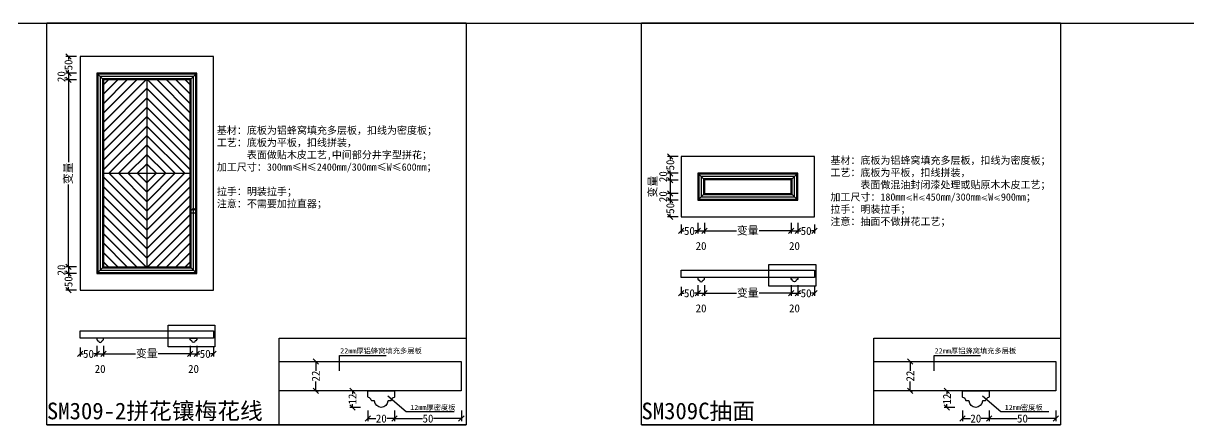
# Model space of a CAD drawing. Header units: millimetres. Extents: x 85186 to 129000, y -77269 to -36327.
# Drawn here: x 88813 to 92308, y -44278 to -43074 of the extents above; entities that cross this region are included whole.
import ezdxf

# ---------------------------------------------------------------- set-up
doc = ezdxf.new("R2010")
doc.units = ezdxf.units.MM
doc.styles.add('KLF-1_宋体', font='SimSun.ttf')
doc.styles.get("Standard").update_dxf_attribs({"font": 'SimSun.ttf'})
doc.styles.add('宋体', font='SimSun.ttf', dxfattribs={"width": 0.8})
doc.dimstyles.new('客来福-8', dxfattribs={"dimscale": 8, "dimtxt": 3, "dimasz": 2, "dimexe": 1, "dimexo": 1, "dimgap": 0.1, "dimtad": 0, "dimtxsty": '宋体', "dimblk": 'OBLIQUE', "dimcen": 2.5, "dimclrd": 256, "dimclre": 256, "dimclrt": 1, "dimadec": 0, "dimazin": 0, "dimtfac": 1, "dimtmove": 2, "dimatfit": 3, "dimldrblk": 'OPEN30', "dimfxl": 3, "dimfxlon": 1, "dimarcsym": 0})
doc.dimstyles.new('客来福标注小', dxfattribs={"dimscale": 20, "dimtxt": 2, "dimasz": 0.5, "dimexe": 0.5, "dimexo": 0, "dimgap": 0.05, "dimtad": 1, "dimdec": 0, "dimzin": 0, "dimdsep": 46, "dimtxsty": 'Standard', "dimcen": 0, "dimclrd": 256, "dimclre": 256, "dimclrt": 256, "dimadec": 0, "dimazin": 0, "dimtfac": 1, "dimtdec": 0, "dimtofl": 0, "dimtmove": 1, "dimatfit": 3, "dimfxl": 2.2, "dimfxlon": 1, "dimtolj": 1, "dimtzin": 0, "dimarcsym": 0})

# ---------------------------------------------------------------- blocks, each defined once
blk = doc.blocks.new('_Oblique')
at = {"color": 0, "linetype": 'ByBlock', "lineweight": -2}
blk.add_line((-0.5, -0.5), (0.5, 0.5), dxfattribs=at)
blk = doc.blocks.new('*D2065')
at = {"lineweight": -2, "transparency": 16777216}
for p, q in [((89926.7, -44235.3), (89926.7, -44267.3)), ((90126.7, -44235.3), (90126.7, -44267.3)), ((89926.7, -44259.3), (90010.6, -44259.3)), ((90126.7, -44259.3), (90042.8, -44259.3))]:
    blk.add_line(p, q, dxfattribs=at)
at = {"layer": 'Defpoints', "color": 0, "transparency": 16777216}
for p in [(89926.7, -44196.4), (90126.7, -44196.4), (90126.7, -44259.3)]:
    blk.add_point(p, dxfattribs=at)
at = {"lineweight": -2, "transparency": 16777216, "xscale": 16, "yscale": 16, "zscale": 16, "rotation": 180}
blk.add_blockref('_Oblique', (89926.7, -44259.3), dxfattribs=at)
at = {"lineweight": -2, "transparency": 16777216, "xscale": 16, "yscale": 16, "zscale": 16}
blk.add_blockref('_Oblique', (90126.7, -44259.3), dxfattribs=at)
at = {"color": 1, "transparency": 16777216, "insert": (90026.7, -44259.3), "char_height": 24, "attachment_point": 5, "style": 'KLF-1_宋体'}
blk.add_mtext('50', dxfattribs=at)
blk = doc.blocks.new('_Open30')
at = {"color": 0, "linetype": 'ByBlock', "lineweight": -2}
for p, q in [((-1, 0.27), (0, 0)), ((0, 0), (-1, -0.27)), ((0, 0), (-1, 0))]:
    blk.add_line(p, q, dxfattribs=at)
blk = doc.blocks.new('*D2066')
at = {"lineweight": -2, "transparency": 16777216}
for p, q in [((89846.7, -44235.3), (89846.7, -44267.3)), ((89926.7, -44235.3), (89926.7, -44267.3)), ((89846.7, -44259.3), (89870.5, -44259.3)), ((89926.7, -44259.3), (89902.9, -44259.3))]:
    blk.add_line(p, q, dxfattribs=at)
at = {"layer": 'Defpoints', "color": 0, "transparency": 16777216}
for p in [(89846.7, -44196.4), (89926.7, -44196.4), (89926.7, -44259.3)]:
    blk.add_point(p, dxfattribs=at)
at = {"lineweight": -2, "transparency": 16777216, "xscale": 16, "yscale": 16, "zscale": 16, "rotation": 180}
blk.add_blockref('_Oblique', (89846.7, -44259.3), dxfattribs=at)
at = {"lineweight": -2, "transparency": 16777216, "xscale": 16, "yscale": 16, "zscale": 16}
blk.add_blockref('_Oblique', (89926.7, -44259.3), dxfattribs=at)
at = {"color": 1, "transparency": 16777216, "insert": (89886.7, -44259.3), "char_height": 24, "attachment_point": 5, "style": 'KLF-1_宋体'}
blk.add_mtext('20', dxfattribs=at)
blk = doc.blocks.new('*D2067')
at = {"lineweight": -2, "transparency": 16777216}
for p, q in [((89824.1, -44175.7), (89792.1, -44175.7)), ((89800.1, -44175.7), (89800.1, -44185.7)), ((89824.1, -44225.7), (89792.1, -44225.7)), ((89800.1, -44225.7), (89800.1, -44215.6))]:
    blk.add_line(p, q, dxfattribs=at)
at = {"layer": 'Defpoints', "color": 0, "transparency": 16777216}
for p in [(89800.1, -44175.7), (89886.7, -44175.7), (89886.7, -44225.7)]:
    blk.add_point(p, dxfattribs=at)
at = {"lineweight": -2, "transparency": 16777216, "xscale": 16, "yscale": 16, "zscale": 16}
for p, rotation in [((89800.1, -44175.7), 90), ((89800.1, -44225.7), 270)]:
    blk.add_blockref('_Oblique', p, dxfattribs=dict(at, rotation=rotation))
at = {"color": 1, "transparency": 16777216, "insert": (89800.1, -44200.7), "char_height": 24, "attachment_point": 5, "rotation": 90, "style": 'KLF-1_宋体'}
blk.add_mtext('12', dxfattribs=at)
blk = doc.blocks.new('*D2068')
at = {"lineweight": -2, "transparency": 16777216}
for p, q in [((91709.4, -44235.3), (91709.4, -44267.3)), ((91909.4, -44235.3), (91909.4, -44267.3)), ((91709.4, -44259.3), (91793.3, -44259.3)), ((91909.4, -44259.3), (91825.4, -44259.3))]:
    blk.add_line(p, q, dxfattribs=at)
at = {"layer": 'Defpoints', "color": 0, "transparency": 16777216}
for p in [(91709.4, -44196.4), (91909.4, -44196.4), (91909.4, -44259.3)]:
    blk.add_point(p, dxfattribs=at)
at = {"lineweight": -2, "transparency": 16777216, "xscale": 16, "yscale": 16, "zscale": 16, "rotation": 180}
blk.add_blockref('_Oblique', (91709.4, -44259.3), dxfattribs=at)
at = {"lineweight": -2, "transparency": 16777216, "xscale": 16, "yscale": 16, "zscale": 16}
blk.add_blockref('_Oblique', (91909.4, -44259.3), dxfattribs=at)
at = {"color": 1, "transparency": 16777216, "insert": (91809.4, -44259.3), "char_height": 24, "attachment_point": 5, "style": 'KLF-1_宋体'}
blk.add_mtext('50', dxfattribs=at)
blk = doc.blocks.new('*D2069')
at = {"lineweight": -2, "transparency": 16777216}
for p, q in [((91629.4, -44235.3), (91629.4, -44267.3)), ((91709.4, -44235.3), (91709.4, -44267.3)), ((91629.4, -44259.3), (91653.1, -44259.3)), ((91709.4, -44259.3), (91685.6, -44259.3))]:
    blk.add_line(p, q, dxfattribs=at)
at = {"layer": 'Defpoints', "color": 0, "transparency": 16777216}
for p in [(91629.4, -44196.4), (91709.4, -44196.4), (91709.4, -44259.3)]:
    blk.add_point(p, dxfattribs=at)
at = {"lineweight": -2, "transparency": 16777216, "xscale": 16, "yscale": 16, "zscale": 16, "rotation": 180}
blk.add_blockref('_Oblique', (91629.4, -44259.3), dxfattribs=at)
at = {"lineweight": -2, "transparency": 16777216, "xscale": 16, "yscale": 16, "zscale": 16}
blk.add_blockref('_Oblique', (91709.4, -44259.3), dxfattribs=at)
at = {"color": 1, "transparency": 16777216, "insert": (91669.4, -44259.3), "char_height": 24, "attachment_point": 5, "style": 'KLF-1_宋体'}
blk.add_mtext('20', dxfattribs=at)
blk = doc.blocks.new('*D2070')
at = {"lineweight": -2, "transparency": 16777216}
for p, q in [((91606.8, -44175.7), (91574.8, -44175.7)), ((91582.8, -44175.7), (91582.8, -44185.7)), ((91606.8, -44225.7), (91574.8, -44225.7)), ((91582.8, -44225.7), (91582.8, -44215.6))]:
    blk.add_line(p, q, dxfattribs=at)
at = {"layer": 'Defpoints', "color": 0, "transparency": 16777216}
for p in [(91582.8, -44175.7), (91669.4, -44175.7), (91669.4, -44225.7)]:
    blk.add_point(p, dxfattribs=at)
at = {"lineweight": -2, "transparency": 16777216, "xscale": 16, "yscale": 16, "zscale": 16}
for p, rotation in [((91582.8, -44175.7), 90), ((91582.8, -44225.7), 270)]:
    blk.add_blockref('_Oblique', p, dxfattribs=dict(at, rotation=rotation))
at = {"color": 1, "transparency": 16777216, "insert": (91582.8, -44200.7), "char_height": 24, "attachment_point": 5, "rotation": 90, "style": 'KLF-1_宋体'}
blk.add_mtext('12', dxfattribs=at)
blk = doc.blocks.new('*D2076')
at = {"lineweight": -2, "transparency": 16777216}
for p, q in [((88983.6, -44046.1), (88983.6, -44073.3)), ((88983.6, -44065.3), (88992.5, -44065.3)), ((89033.6, -44065.3), (89024.7, -44065.3)), ((89033.6, -44041.3), (89033.6, -44073.3))]:
    blk.add_line(p, q, dxfattribs=at)
at = {"layer": 'Defpoints', "color": 0, "transparency": 16777216}
for p in [(89033.6, -43988.1), (88983.6, -44038.1), (89033.6, -44065.3)]:
    blk.add_point(p, dxfattribs=at)
at = {"lineweight": -2, "transparency": 16777216, "xscale": 16, "yscale": 16, "zscale": 16, "rotation": 180}
blk.add_blockref('_Oblique', (88983.6, -44065.3), dxfattribs=at)
at = {"lineweight": -2, "transparency": 16777216, "xscale": 16, "yscale": 16, "zscale": 16}
blk.add_blockref('_Oblique', (89033.6, -44065.3), dxfattribs=at)
at = {"color": 1, "transparency": 16777216, "insert": (89008.6, -44065.3), "char_height": 24, "attachment_point": 5, "style": 'KLF-1_宋体'}
blk.add_mtext('50', dxfattribs=at)
blk = doc.blocks.new('*D2077')
at = {"lineweight": -2, "transparency": 16777216}
for p, q in [((89033.6, -44041.3), (89033.6, -44073.3)), ((89033.6, -44065.3), (89053.6, -44065.3)), ((89053.6, -44041.3), (89053.6, -44073.3))]:
    blk.add_line(p, q, dxfattribs=at)
at = {"layer": 'Defpoints', "color": 0, "transparency": 16777216}
for p in [(89033.6, -43988.1), (89053.6, -43968.1), (89053.6, -44065.3)]:
    blk.add_point(p, dxfattribs=at)
at = {"lineweight": -2, "transparency": 16777216, "xscale": 16, "yscale": 16, "zscale": 16, "rotation": 180}
blk.add_blockref('_Oblique', (89033.6, -44065.3), dxfattribs=at)
at = {"lineweight": -2, "transparency": 16777216, "xscale": 16, "yscale": 16, "zscale": 16}
blk.add_blockref('_Oblique', (89053.6, -44065.3), dxfattribs=at)
at = {"color": 1, "transparency": 16777216, "insert": (89043.6, -44110.5), "char_height": 24, "attachment_point": 5, "style": 'KLF-1_宋体'}
blk.add_mtext('20', dxfattribs=at)
blk = doc.blocks.new('*D2078')
at = {"lineweight": -2, "transparency": 16777216}
for p, q in [((89053.6, -44041.3), (89053.6, -44073.3)), ((89053.6, -44065.3), (89149.8, -44065.3)), ((89313.6, -44065.3), (89217.4, -44065.3)), ((89313.6, -44041.3), (89313.6, -44073.3))]:
    blk.add_line(p, q, dxfattribs=at)
at = {"layer": 'Defpoints', "color": 0, "transparency": 16777216}
for p in [(89053.6, -43968.1), (89313.6, -43968.1), (89313.6, -44065.3)]:
    blk.add_point(p, dxfattribs=at)
at = {"lineweight": -2, "transparency": 16777216, "xscale": 16, "yscale": 16, "zscale": 16, "rotation": 180}
blk.add_blockref('_Oblique', (89053.6, -44065.3), dxfattribs=at)
at = {"lineweight": -2, "transparency": 16777216, "xscale": 16, "yscale": 16, "zscale": 16}
blk.add_blockref('_Oblique', (89313.6, -44065.3), dxfattribs=at)
at = {"color": 1, "transparency": 16777216, "insert": (89183.6, -44065.3), "char_height": 24, "attachment_point": 5, "style": 'KLF-1_宋体'}
blk.add_mtext('变量', dxfattribs=at)
blk = doc.blocks.new('*D2079')
at = {"lineweight": -2, "transparency": 16777216}
for p, q in [((89313.6, -44041.3), (89313.6, -44073.3)), ((89313.6, -44065.3), (89333.6, -44065.3)), ((89333.6, -44041.3), (89333.6, -44073.3))]:
    blk.add_line(p, q, dxfattribs=at)
at = {"layer": 'Defpoints', "color": 0, "transparency": 16777216}
for p in [(89313.6, -43968.1), (89333.6, -43988.1), (89333.6, -44065.3)]:
    blk.add_point(p, dxfattribs=at)
at = {"lineweight": -2, "transparency": 16777216, "xscale": 16, "yscale": 16, "zscale": 16, "rotation": 180}
blk.add_blockref('_Oblique', (89313.6, -44065.3), dxfattribs=at)
at = {"lineweight": -2, "transparency": 16777216, "xscale": 16, "yscale": 16, "zscale": 16}
blk.add_blockref('_Oblique', (89333.6, -44065.3), dxfattribs=at)
at = {"color": 1, "transparency": 16777216, "insert": (89323.6, -44110.5), "char_height": 24, "attachment_point": 5, "style": 'KLF-1_宋体'}
blk.add_mtext('20', dxfattribs=at)
blk = doc.blocks.new('*D2080')
at = {"lineweight": -2, "transparency": 16777216}
for p, q in [((89333.6, -44041.3), (89333.6, -44073.3)), ((89333.6, -44065.3), (89342.5, -44065.3)), ((89383.6, -44065.3), (89374.7, -44065.3)), ((89383.6, -44046.1), (89383.6, -44073.3))]:
    blk.add_line(p, q, dxfattribs=at)
at = {"layer": 'Defpoints', "color": 0, "transparency": 16777216}
for p in [(89333.6, -43988.1), (89383.6, -44038.1), (89383.6, -44065.3)]:
    blk.add_point(p, dxfattribs=at)
at = {"lineweight": -2, "transparency": 16777216, "xscale": 16, "yscale": 16, "zscale": 16, "rotation": 180}
blk.add_blockref('_Oblique', (89333.6, -44065.3), dxfattribs=at)
at = {"lineweight": -2, "transparency": 16777216, "xscale": 16, "yscale": 16, "zscale": 16}
blk.add_blockref('_Oblique', (89383.6, -44065.3), dxfattribs=at)
at = {"color": 1, "transparency": 16777216, "insert": (89358.6, -44065.3), "char_height": 24, "attachment_point": 5, "style": 'KLF-1_宋体'}
blk.add_mtext('50', dxfattribs=at)
blk = doc.blocks.new('*D2081')
at = {"lineweight": -2, "transparency": 16777216}
for p, q in [((90785.6, -43864.3), (90785.6, -43891.6)), ((90785.6, -43883.6), (90794.6, -43883.6)), ((90835.6, -43883.6), (90826.7, -43883.6)), ((90835.6, -43859.6), (90835.6, -43891.6))]:
    blk.add_line(p, q, dxfattribs=at)
at = {"layer": 'Defpoints', "color": 0, "transparency": 16777216}
for p in [(90835.6, -43806.3), (90785.6, -43856.3), (90835.6, -43883.6)]:
    blk.add_point(p, dxfattribs=at)
at = {"lineweight": -2, "transparency": 16777216, "xscale": 16, "yscale": 16, "zscale": 16, "rotation": 180}
blk.add_blockref('_Oblique', (90785.6, -43883.6), dxfattribs=at)
at = {"lineweight": -2, "transparency": 16777216, "xscale": 16, "yscale": 16, "zscale": 16}
blk.add_blockref('_Oblique', (90835.6, -43883.6), dxfattribs=at)
at = {"color": 1, "transparency": 16777216, "insert": (90810.6, -43883.6), "char_height": 24, "attachment_point": 5, "style": 'KLF-1_宋体'}
blk.add_mtext('50', dxfattribs=at)
blk = doc.blocks.new('*D2082')
at = {"lineweight": -2, "transparency": 16777216}
for p, q in [((90835.6, -43859.6), (90835.6, -43891.6)), ((90835.6, -43883.6), (90855.6, -43883.6)), ((90855.6, -43859.6), (90855.6, -43891.6))]:
    blk.add_line(p, q, dxfattribs=at)
at = {"layer": 'Defpoints', "color": 0, "transparency": 16777216}
for p in [(90855.6, -43786.3), (90835.6, -43806.3), (90855.6, -43883.6)]:
    blk.add_point(p, dxfattribs=at)
at = {"lineweight": -2, "transparency": 16777216, "xscale": 16, "yscale": 16, "zscale": 16, "rotation": 180}
blk.add_blockref('_Oblique', (90835.6, -43883.6), dxfattribs=at)
at = {"lineweight": -2, "transparency": 16777216, "xscale": 16, "yscale": 16, "zscale": 16}
blk.add_blockref('_Oblique', (90855.6, -43883.6), dxfattribs=at)
at = {"color": 1, "transparency": 16777216, "insert": (90845.6, -43928.8), "char_height": 24, "attachment_point": 5, "style": 'KLF-1_宋体'}
blk.add_mtext('20', dxfattribs=at)
blk = doc.blocks.new('*D2083')
at = {"lineweight": -2, "transparency": 16777216}
for p, q in [((90855.6, -43859.6), (90855.6, -43891.6)), ((90855.6, -43883.6), (90951.9, -43883.6)), ((91115.6, -43883.6), (91019.4, -43883.6)), ((91115.6, -43859.6), (91115.6, -43891.6))]:
    blk.add_line(p, q, dxfattribs=at)
at = {"layer": 'Defpoints', "color": 0, "transparency": 16777216}
for p in [(90855.6, -43786.3), (91115.6, -43786.3), (91115.6, -43883.6)]:
    blk.add_point(p, dxfattribs=at)
at = {"lineweight": -2, "transparency": 16777216, "xscale": 16, "yscale": 16, "zscale": 16, "rotation": 180}
blk.add_blockref('_Oblique', (90855.6, -43883.6), dxfattribs=at)
at = {"lineweight": -2, "transparency": 16777216, "xscale": 16, "yscale": 16, "zscale": 16}
blk.add_blockref('_Oblique', (91115.6, -43883.6), dxfattribs=at)
at = {"color": 1, "transparency": 16777216, "insert": (90985.6, -43883.6), "char_height": 24, "attachment_point": 5, "style": 'KLF-1_宋体'}
blk.add_mtext('变量', dxfattribs=at)
blk = doc.blocks.new('*D2084')
at = {"lineweight": -2, "transparency": 16777216}
for p, q in [((91115.6, -43859.6), (91115.6, -43891.6)), ((91115.6, -43883.6), (91135.6, -43883.6)), ((91135.6, -43859.6), (91135.6, -43891.6))]:
    blk.add_line(p, q, dxfattribs=at)
at = {"layer": 'Defpoints', "color": 0, "transparency": 16777216}
for p in [(91115.6, -43786.3), (91135.6, -43806.3), (91135.6, -43883.6)]:
    blk.add_point(p, dxfattribs=at)
at = {"lineweight": -2, "transparency": 16777216, "xscale": 16, "yscale": 16, "zscale": 16, "rotation": 180}
blk.add_blockref('_Oblique', (91115.6, -43883.6), dxfattribs=at)
at = {"lineweight": -2, "transparency": 16777216, "xscale": 16, "yscale": 16, "zscale": 16}
blk.add_blockref('_Oblique', (91135.6, -43883.6), dxfattribs=at)
at = {"color": 1, "transparency": 16777216, "insert": (91125.6, -43928.8), "char_height": 24, "attachment_point": 5, "style": 'KLF-1_宋体'}
blk.add_mtext('20', dxfattribs=at)
blk = doc.blocks.new('*D2085')
at = {"lineweight": -2, "transparency": 16777216}
for p, q in [((91135.6, -43859.6), (91135.6, -43891.6)), ((91135.6, -43883.6), (91144.6, -43883.6)), ((91185.6, -43883.6), (91176.7, -43883.6)), ((91185.6, -43864.3), (91185.6, -43891.6))]:
    blk.add_line(p, q, dxfattribs=at)
at = {"layer": 'Defpoints', "color": 0, "transparency": 16777216}
for p in [(91135.6, -43806.3), (91185.6, -43856.3), (91185.6, -43883.6)]:
    blk.add_point(p, dxfattribs=at)
at = {"lineweight": -2, "transparency": 16777216, "xscale": 16, "yscale": 16, "zscale": 16, "rotation": 180}
blk.add_blockref('_Oblique', (91135.6, -43883.6), dxfattribs=at)
at = {"lineweight": -2, "transparency": 16777216, "xscale": 16, "yscale": 16, "zscale": 16}
blk.add_blockref('_Oblique', (91185.6, -43883.6), dxfattribs=at)
at = {"color": 1, "transparency": 16777216, "insert": (91160.6, -43883.6), "char_height": 24, "attachment_point": 5, "style": 'KLF-1_宋体'}
blk.add_mtext('50', dxfattribs=at)
blk = doc.blocks.new('*D2086')
at = {"lineweight": -2, "transparency": 16777216}
for p, q in [((90785.6, -43677.4), (90785.6, -43704.7)), ((90835.6, -43672.7), (90835.6, -43704.7)), ((90785.6, -43696.7), (90794.6, -43696.7)), ((90835.6, -43696.7), (90826.7, -43696.7))]:
    blk.add_line(p, q, dxfattribs=at)
at = {"layer": 'Defpoints', "color": 0, "transparency": 16777216}
for p in [(90835.6, -43619.4), (90785.6, -43669.4), (90835.6, -43696.7)]:
    blk.add_point(p, dxfattribs=at)
at = {"lineweight": -2, "transparency": 16777216, "xscale": 16, "yscale": 16, "zscale": 16, "rotation": 180}
blk.add_blockref('_Oblique', (90785.6, -43696.7), dxfattribs=at)
at = {"lineweight": -2, "transparency": 16777216, "xscale": 16, "yscale": 16, "zscale": 16}
blk.add_blockref('_Oblique', (90835.6, -43696.7), dxfattribs=at)
at = {"color": 1, "transparency": 16777216, "insert": (90810.6, -43696.7), "char_height": 24, "attachment_point": 5, "style": 'KLF-1_宋体'}
blk.add_mtext('50', dxfattribs=at)
blk = doc.blocks.new('*D2087')
at = {"lineweight": -2, "transparency": 16777216}
for p, q in [((90835.6, -43672.7), (90835.6, -43704.7)), ((90855.6, -43672.7), (90855.6, -43704.7)), ((90835.6, -43696.7), (90855.6, -43696.7))]:
    blk.add_line(p, q, dxfattribs=at)
at = {"layer": 'Defpoints', "color": 0, "transparency": 16777216}
for p in [(90855.6, -43599.4), (90835.6, -43619.4), (90855.6, -43696.7)]:
    blk.add_point(p, dxfattribs=at)
at = {"lineweight": -2, "transparency": 16777216, "xscale": 16, "yscale": 16, "zscale": 16, "rotation": 180}
blk.add_blockref('_Oblique', (90835.6, -43696.7), dxfattribs=at)
at = {"lineweight": -2, "transparency": 16777216, "xscale": 16, "yscale": 16, "zscale": 16}
blk.add_blockref('_Oblique', (90855.6, -43696.7), dxfattribs=at)
at = {"color": 1, "transparency": 16777216, "insert": (90845.6, -43741.9), "char_height": 24, "attachment_point": 5, "style": 'KLF-1_宋体'}
blk.add_mtext('20', dxfattribs=at)
blk = doc.blocks.new('*D2088')
at = {"lineweight": -2, "transparency": 16777216}
for p, q in [((90855.6, -43672.7), (90855.6, -43704.7)), ((91115.6, -43672.7), (91115.6, -43704.7)), ((90855.6, -43696.7), (90951.9, -43696.7)), ((91115.6, -43696.7), (91019.4, -43696.7))]:
    blk.add_line(p, q, dxfattribs=at)
at = {"layer": 'Defpoints', "color": 0, "transparency": 16777216}
for p in [(90855.6, -43599.4), (91115.6, -43599.4), (91115.6, -43696.7)]:
    blk.add_point(p, dxfattribs=at)
at = {"lineweight": -2, "transparency": 16777216, "xscale": 16, "yscale": 16, "zscale": 16, "rotation": 180}
blk.add_blockref('_Oblique', (90855.6, -43696.7), dxfattribs=at)
at = {"lineweight": -2, "transparency": 16777216, "xscale": 16, "yscale": 16, "zscale": 16}
blk.add_blockref('_Oblique', (91115.6, -43696.7), dxfattribs=at)
at = {"color": 1, "transparency": 16777216, "insert": (90985.6, -43696.7), "char_height": 24, "attachment_point": 5, "style": 'KLF-1_宋体'}
blk.add_mtext('变量', dxfattribs=at)
blk = doc.blocks.new('*D2089')
at = {"lineweight": -2, "transparency": 16777216}
for p, q in [((91115.6, -43672.7), (91115.6, -43704.7)), ((91135.6, -43672.7), (91135.6, -43704.7)), ((91115.6, -43696.7), (91135.6, -43696.7))]:
    blk.add_line(p, q, dxfattribs=at)
at = {"layer": 'Defpoints', "color": 0, "transparency": 16777216}
for p in [(91115.6, -43599.4), (91135.6, -43619.4), (91135.6, -43696.7)]:
    blk.add_point(p, dxfattribs=at)
at = {"lineweight": -2, "transparency": 16777216, "xscale": 16, "yscale": 16, "zscale": 16, "rotation": 180}
blk.add_blockref('_Oblique', (91115.6, -43696.7), dxfattribs=at)
at = {"lineweight": -2, "transparency": 16777216, "xscale": 16, "yscale": 16, "zscale": 16}
blk.add_blockref('_Oblique', (91135.6, -43696.7), dxfattribs=at)
at = {"color": 1, "transparency": 16777216, "insert": (91125.6, -43741.9), "char_height": 24, "attachment_point": 5, "style": 'KLF-1_宋体'}
blk.add_mtext('20', dxfattribs=at)
blk = doc.blocks.new('*D2090')
at = {"lineweight": -2, "transparency": 16777216}
for p, q in [((91135.6, -43672.7), (91135.6, -43704.7)), ((91185.6, -43677.4), (91185.6, -43704.7)), ((91135.6, -43696.7), (91144.6, -43696.7)), ((91185.6, -43696.7), (91176.7, -43696.7))]:
    blk.add_line(p, q, dxfattribs=at)
at = {"layer": 'Defpoints', "color": 0, "transparency": 16777216}
for p in [(91135.6, -43619.4), (91185.6, -43669.4), (91185.6, -43696.7)]:
    blk.add_point(p, dxfattribs=at)
at = {"lineweight": -2, "transparency": 16777216, "xscale": 16, "yscale": 16, "zscale": 16, "rotation": 180}
blk.add_blockref('_Oblique', (91135.6, -43696.7), dxfattribs=at)
at = {"lineweight": -2, "transparency": 16777216, "xscale": 16, "yscale": 16, "zscale": 16}
blk.add_blockref('_Oblique', (91185.6, -43696.7), dxfattribs=at)
at = {"color": 1, "transparency": 16777216, "insert": (91160.6, -43696.7), "char_height": 24, "attachment_point": 5, "style": 'KLF-1_宋体'}
blk.add_mtext('50', dxfattribs=at)
blk = doc.blocks.new('*D2096')
at = {"lineweight": -2, "transparency": 16777216}
for p, q in [((88972.7, -43173.8), (88940.7, -43173.8)), ((88948.7, -43173.8), (88948.7, -43182.7)), ((88972.7, -43223.8), (88940.7, -43223.8)), ((88948.7, -43223.8), (88948.7, -43214.9))]:
    blk.add_line(p, q, dxfattribs=at)
at = {"layer": 'Defpoints', "color": 0, "transparency": 16777216}
for p in [(89027.8, -43173.8), (88948.7, -43223.8), (89027.8, -43223.8)]:
    blk.add_point(p, dxfattribs=at)
at = {"lineweight": -2, "transparency": 16777216, "xscale": 16, "yscale": 16, "zscale": 16}
for p, rotation in [((88948.7, -43173.8), 90), ((88948.7, -43223.8), 270)]:
    blk.add_blockref('_Oblique', p, dxfattribs=dict(at, rotation=rotation))
at = {"color": 1, "transparency": 16777216, "insert": (88948.7, -43198.8), "char_height": 24, "attachment_point": 5, "rotation": 90, "style": 'KLF-1_宋体'}
blk.add_mtext('50', dxfattribs=at)
blk = doc.blocks.new('*D2097')
at = {"lineweight": -2, "transparency": 16777216}
for p, q in [((88972.7, -43223.8), (88940.7, -43223.8)), ((88948.7, -43223.8), (88948.7, -43243.8)), ((88972.7, -43243.8), (88940.7, -43243.8))]:
    blk.add_line(p, q, dxfattribs=at)
at = {"layer": 'Defpoints', "color": 0, "transparency": 16777216}
for p in [(89027.8, -43223.8), (88948.7, -43243.8), (89041.2, -43243.8)]:
    blk.add_point(p, dxfattribs=at)
at = {"lineweight": -2, "transparency": 16777216, "xscale": 16, "yscale": 16, "zscale": 16}
for p, rotation in [((88948.7, -43223.8), 90), ((88948.7, -43243.8), 270)]:
    blk.add_blockref('_Oblique', p, dxfattribs=dict(at, rotation=rotation))
at = {"color": 1, "transparency": 16777216, "insert": (88927.5, -43233.8), "char_height": 24, "attachment_point": 5, "rotation": 90, "style": 'KLF-1_宋体'}
blk.add_mtext('20', dxfattribs=at)
blk = doc.blocks.new('*D2098')
at = {"lineweight": -2, "transparency": 16777216}
for p, q in [((88972.7, -43243.8), (88940.7, -43243.8)), ((88948.7, -43243.8), (88948.7, -43490)), ((88948.7, -43803.8), (88948.7, -43557.6)), ((88972.7, -43803.8), (88940.7, -43803.8))]:
    blk.add_line(p, q, dxfattribs=at)
at = {"layer": 'Defpoints', "color": 0, "transparency": 16777216}
for p in [(89041.2, -43243.8), (88948.7, -43803.8), (89041.2, -43803.8)]:
    blk.add_point(p, dxfattribs=at)
at = {"lineweight": -2, "transparency": 16777216, "xscale": 16, "yscale": 16, "zscale": 16}
for p, rotation in [((88948.7, -43243.8), 90), ((88948.7, -43803.8), 270)]:
    blk.add_blockref('_Oblique', p, dxfattribs=dict(at, rotation=rotation))
at = {"color": 1, "transparency": 16777216, "insert": (88948.7, -43523.8), "char_height": 24, "attachment_point": 5, "rotation": 90, "style": 'KLF-1_宋体'}
blk.add_mtext('变量', dxfattribs=at)
blk = doc.blocks.new('*D2099')
at = {"lineweight": -2, "transparency": 16777216}
for p, q in [((88972.7, -43803.8), (88940.7, -43803.8)), ((88948.7, -43803.8), (88948.7, -43823.8)), ((88972.7, -43823.8), (88940.7, -43823.8))]:
    blk.add_line(p, q, dxfattribs=at)
at = {"layer": 'Defpoints', "color": 0, "transparency": 16777216}
for p in [(89041.2, -43803.8), (88948.7, -43823.8), (89043.4, -43823.8)]:
    blk.add_point(p, dxfattribs=at)
at = {"lineweight": -2, "transparency": 16777216, "xscale": 16, "yscale": 16, "zscale": 16}
for p, rotation in [((88948.7, -43803.8), 90), ((88948.7, -43823.8), 270)]:
    blk.add_blockref('_Oblique', p, dxfattribs=dict(at, rotation=rotation))
at = {"color": 1, "transparency": 16777216, "insert": (88927.5, -43813.8), "char_height": 24, "attachment_point": 5, "rotation": 90, "style": 'KLF-1_宋体'}
blk.add_mtext('20', dxfattribs=at)
blk = doc.blocks.new('*D2100')
at = {"lineweight": -2, "transparency": 16777216}
for p, q in [((88972.7, -43823.8), (88940.7, -43823.8)), ((88948.7, -43823.8), (88948.7, -43832.7)), ((88972.7, -43873.8), (88940.7, -43873.8)), ((88948.7, -43873.8), (88948.7, -43864.9))]:
    blk.add_line(p, q, dxfattribs=at)
at = {"layer": 'Defpoints', "color": 0, "transparency": 16777216}
for p in [(89043.4, -43823.8), (88948.7, -43873.8), (89035.6, -43873.8)]:
    blk.add_point(p, dxfattribs=at)
at = {"lineweight": -2, "transparency": 16777216, "xscale": 16, "yscale": 16, "zscale": 16}
for p, rotation in [((88948.7, -43823.8), 90), ((88948.7, -43873.8), 270)]:
    blk.add_blockref('_Oblique', p, dxfattribs=dict(at, rotation=rotation))
at = {"color": 1, "transparency": 16777216, "insert": (88948.7, -43848.8), "char_height": 24, "attachment_point": 5, "rotation": 90, "style": 'KLF-1_宋体'}
blk.add_mtext('50', dxfattribs=at)
blk = doc.blocks.new('*D2101')
at = {"lineweight": -2, "transparency": 16777216}
for p, q in [((90777.3, -43473.8), (90745.3, -43473.8)), ((90753.3, -43473.8), (90753.3, -43482.7)), ((90777.3, -43523.8), (90745.3, -43523.8)), ((90753.3, -43523.8), (90753.3, -43514.9))]:
    blk.add_line(p, q, dxfattribs=at)
at = {"layer": 'Defpoints', "color": 0, "transparency": 16777216}
for p in [(90866.1, -43473.8), (90753.3, -43523.8), (90866.1, -43523.8)]:
    blk.add_point(p, dxfattribs=at)
at = {"lineweight": -2, "transparency": 16777216, "xscale": 16, "yscale": 16, "zscale": 16}
for p, rotation in [((90753.3, -43473.8), 90), ((90753.3, -43523.8), 270)]:
    blk.add_blockref('_Oblique', p, dxfattribs=dict(at, rotation=rotation))
at = {"color": 1, "transparency": 16777216, "insert": (90753.3, -43498.8), "char_height": 24, "attachment_point": 5, "rotation": 90, "style": 'KLF-1_宋体'}
blk.add_mtext('50', dxfattribs=at)
blk = doc.blocks.new('*D2102')
at = {"lineweight": -2, "transparency": 16777216}
for p, q in [((90777.3, -43523.8), (90745.3, -43523.8)), ((90753.3, -43523.8), (90753.3, -43543.8)), ((90777.3, -43543.8), (90745.3, -43543.8))]:
    blk.add_line(p, q, dxfattribs=at)
at = {"layer": 'Defpoints', "color": 0, "transparency": 16777216}
for p in [(90866.1, -43523.8), (90753.3, -43543.8), (90855.6, -43543.8)]:
    blk.add_point(p, dxfattribs=at)
at = {"lineweight": -2, "transparency": 16777216, "xscale": 16, "yscale": 16, "zscale": 16}
for p, rotation in [((90753.3, -43523.8), 90), ((90753.3, -43543.8), 270)]:
    blk.add_blockref('_Oblique', p, dxfattribs=dict(at, rotation=rotation))
at = {"color": 1, "transparency": 16777216, "insert": (90732.1, -43533.8), "char_height": 24, "attachment_point": 5, "rotation": 90, "style": 'KLF-1_宋体'}
blk.add_mtext('20', dxfattribs=at)
blk = doc.blocks.new('*D2103')
at = {"lineweight": -2, "transparency": 16777216}
for p, q in [((90777.3, -43543.8), (90745.3, -43543.8)), ((90753.3, -43543.8), (90753.3, -43583.8)), ((90777.3, -43583.8), (90745.3, -43583.8))]:
    blk.add_line(p, q, dxfattribs=at)
at = {"layer": 'Defpoints', "color": 0, "transparency": 16777216}
for p in [(90855.6, -43543.8), (90753.3, -43583.8), (90855.6, -43583.8)]:
    blk.add_point(p, dxfattribs=at)
at = {"lineweight": -2, "transparency": 16777216, "xscale": 16, "yscale": 16, "zscale": 16}
for p, rotation in [((90753.3, -43543.8), 90), ((90753.3, -43583.8), 270)]:
    blk.add_blockref('_Oblique', p, dxfattribs=dict(at, rotation=rotation))
at = {"color": 1, "transparency": 16777216, "insert": (90701.5, -43563.8), "char_height": 24, "attachment_point": 5, "rotation": 90, "style": 'KLF-1_宋体'}
blk.add_mtext('变量', dxfattribs=at)
blk = doc.blocks.new('*D2104')
at = {"lineweight": -2, "transparency": 16777216}
for p, q in [((90777.3, -43583.8), (90745.3, -43583.8)), ((90777.3, -43603.8), (90745.3, -43603.8)), ((90753.3, -43583.8), (90753.3, -43603.8))]:
    blk.add_line(p, q, dxfattribs=at)
at = {"layer": 'Defpoints', "color": 0, "transparency": 16777216}
for p in [(90753.3, -43603.8), (90835.6, -43603.8), (90855.6, -43583.8)]:
    blk.add_point(p, dxfattribs=at)
at = {"lineweight": -2, "transparency": 16777216, "xscale": 16, "yscale": 16, "zscale": 16}
for p, rotation in [((90753.3, -43583.8), 90), ((90753.3, -43603.8), 270)]:
    blk.add_blockref('_Oblique', p, dxfattribs=dict(at, rotation=rotation))
at = {"color": 1, "transparency": 16777216, "insert": (90732.1, -43593.8), "char_height": 24, "attachment_point": 5, "rotation": 90, "style": 'KLF-1_宋体'}
blk.add_mtext('20', dxfattribs=at)
blk = doc.blocks.new('*D2105')
at = {"lineweight": -2, "transparency": 16777216}
for p, q in [((90777.3, -43603.8), (90745.3, -43603.8)), ((90753.3, -43603.8), (90753.3, -43612.7)), ((90753.3, -43653.8), (90753.3, -43644.9)), ((90777.3, -43653.8), (90745.3, -43653.8))]:
    blk.add_line(p, q, dxfattribs=at)
at = {"layer": 'Defpoints', "color": 0, "transparency": 16777216}
for p in [(90835.6, -43603.8), (90753.3, -43653.8), (90785.6, -43653.8)]:
    blk.add_point(p, dxfattribs=at)
at = {"lineweight": -2, "transparency": 16777216, "xscale": 16, "yscale": 16, "zscale": 16}
for p, rotation in [((90753.3, -43603.8), 90), ((90753.3, -43653.8), 270)]:
    blk.add_blockref('_Oblique', p, dxfattribs=dict(at, rotation=rotation))
at = {"color": 1, "transparency": 16777216, "insert": (90753.3, -43628.8), "char_height": 24, "attachment_point": 5, "rotation": 90, "style": 'KLF-1_宋体'}
blk.add_mtext('50', dxfattribs=at)
blk = doc.blocks.new('*D2108')
at = {"lineweight": -2, "transparency": 16777216}
for p, q in [((89689.8, -44087.7), (89698.1, -44087.7)), ((89690.1, -44087.7), (89690.1, -44115.6)), ((89690.1, -44175.7), (89690.1, -44147.7)), ((89689.8, -44175.7), (89698.1, -44175.7))]:
    blk.add_line(p, q, dxfattribs=at)
at = {"layer": 'Defpoints', "color": 0, "transparency": 16777216}
for p in [(89681.8, -44087.7), (89690.1, -44087.7), (89681.8, -44175.7)]:
    blk.add_point(p, dxfattribs=at)
at = {"lineweight": -2, "transparency": 16777216, "xscale": 16, "yscale": 16, "zscale": 16}
for p, rotation in [((89690.1, -44087.7), 90), ((89690.1, -44175.7), 270)]:
    blk.add_blockref('_Oblique', p, dxfattribs=dict(at, rotation=rotation))
at = {"color": 1, "transparency": 16777216, "insert": (89690.1, -44131.7), "char_height": 24, "attachment_point": 5, "rotation": 90, "style": 'KLF-1_宋体'}
blk.add_mtext('22', dxfattribs=at)
blk = doc.blocks.new('*D2109')
at = {"lineweight": -2, "transparency": 16777216}
for p, q in [((91472.5, -44087.7), (91480.8, -44087.7)), ((91472.8, -44087.7), (91472.8, -44115.6)), ((91472.8, -44175.7), (91472.8, -44147.7)), ((91472.5, -44175.7), (91480.8, -44175.7))]:
    blk.add_line(p, q, dxfattribs=at)
at = {"layer": 'Defpoints', "color": 0, "transparency": 16777216}
for p in [(91464.5, -44087.7), (91472.8, -44087.7), (91464.5, -44175.7)]:
    blk.add_point(p, dxfattribs=at)
at = {"lineweight": -2, "transparency": 16777216, "xscale": 16, "yscale": 16, "zscale": 16}
for p, rotation in [((91472.8, -44087.7), 90), ((91472.8, -44175.7), 270)]:
    blk.add_blockref('_Oblique', p, dxfattribs=dict(at, rotation=rotation))
at = {"color": 1, "transparency": 16777216, "insert": (91472.8, -44131.7), "char_height": 24, "attachment_point": 5, "rotation": 90, "style": 'KLF-1_宋体'}
blk.add_mtext('22', dxfattribs=at)

msp = doc.modelspace()

# ---------------------------------------------------------------- hatches: boundary and pattern name
h = msp.add_hatch()
h.set_pattern_fill('JIS_LC_20A', color=251, style=0)
h.set_pattern_definition([(45, (12879.34, -80144.887), (-14.1421356, 14.1421356), []), (45, (12880.34, -80144.887), (-14.1421356, 14.1421356), [])])
h.paths.add_polyline_path([(89183.622, -43243.78), (89053.622, -43243.78), (89053.622, -43523.78), (89183.622, -43523.78)])
h = msp.add_hatch()
h.set_pattern_fill('JIS_LC_20A', color=251, style=0)
h.set_pattern_definition([(135, (165487.905, -80144.887), (14.1421356, 14.1421356), []), (135, (165486.905, -80144.887), (14.1421356, 14.1421356), [])])
h.paths.add_polyline_path([(89183.622, -43243.78), (89313.622, -43243.78), (89313.622, -43523.78), (89183.622, -43523.78)])
h = msp.add_hatch()
h.set_pattern_fill('JIS_LC_20A', color=251, style=0)
h.set_pattern_definition([(315, (12879.34, -6902.673), (-14.1421356, -14.1421356), []), (315, (12880.34, -6902.673), (-14.1421356, -14.1421356), [])])
h.paths.add_polyline_path([(89183.622, -43803.78), (89053.622, -43803.78), (89053.622, -43523.78), (89183.622, -43523.78)])
h = msp.add_hatch()
h.set_pattern_fill('JIS_LC_20A', color=251, style=0)
h.set_pattern_definition([(225, (165487.905, -6902.673), (14.1421356, -14.1421356), []), (225, (165486.905, -6902.673), (14.1421356, -14.1421356), [])])
h.paths.add_polyline_path([(89183.622, -43803.78), (89313.622, -43803.78), (89313.622, -43523.78), (89183.622, -43523.78)])

# ---------------------------------------------------------------- linework, layer by layer
for p, q in [((85318.615, -43073.922), (128999.726, -43073.922)), ((89429.781, -43073.922), (89098.622, -43073.922)), ((89567.89, -43073.922), (89429.781, -43073.922)), ((89429.781, -43073.922), (89906.919, -43073.922)), ((89906.919, -43073.922), (89567.89, -43073.922)), ((90141.12, -43073.922), (89906.919, -43073.922)), ((90141.12, -43073.922), (89906.919, -43073.922)), ((91923.811, -43073.922), (90666.687, -43073.922)), ((90666.687, -43073.922), (91923.811, -43073.922)), ((91212.471, -43073.922), (90881.313, -43073.922)), ((91350.581, -43073.922), (91212.471, -43073.922)), ((91212.471, -43073.922), (91689.61, -43073.922)), ((91689.61, -43073.922), (91350.581, -43073.922)), ((91923.811, -43073.922), (91689.61, -43073.922)), ((91923.811, -43073.922), (91689.61, -43073.922)), ((88883.996, -44277.544), (90141.12, -44277.544)), ((90666.687, -44277.544), (91923.811, -44277.544))]:
    msp.add_line(p, q)
at = {"color": 0}
for p, q in [((88883.996, -44277.544), (88883.996, -43073.922)), ((90141.12, -43073.922), (88883.996, -43073.922)), ((88883.996, -43073.922), (90141.12, -43073.922)), ((90141.12, -43073.922), (88883.996, -43073.922)), ((91923.811, -43073.922), (91923.811, -44277.544)), ((89053.622, -43243.78), (89033.622, -43223.78)), ((89313.622, -43243.78), (89333.622, -43223.78)), ((90855.644, -43543.78), (90835.644, -43523.78)), ((91115.644, -43543.78), (91135.644, -43523.78)), ((90855.644, -43583.78), (90835.644, -43603.78)), ((91135.644, -43603.78), (91115.644, -43583.78)), ((89053.622, -43803.78), (89033.622, -43823.78)), ((89333.622, -43823.78), (89313.622, -43803.78))]:
    msp.add_line(p, q, dxfattribs=at)
at = {"color": 3}
for p, q in [((90141.12, -43073.922), (90141.12, -44277.544)), ((90666.687, -44277.544), (90666.687, -43073.922)), ((91923.811, -43073.922), (90666.687, -43073.922))]:
    msp.add_line(p, q, dxfattribs=at)
at = {"color": 251}
for p, q in [((89183.622, -43243.78), (89183.622, -43803.78)), ((89053.622, -43523.78), (89313.622, -43523.78))]:
    msp.add_line(p, q, dxfattribs=at)
at = {"color": 0}
for points in [[(88883.996, -43073.922), (90141.12, -43073.922), (90141.12, -44277.544), (88883.996, -44277.544)], [(90666.687, -43073.922), (91923.811, -43073.922), (91923.811, -44277.544), (90666.687, -44277.544)], [(91049.123, -43797.294), (91189.256, -43797.294), (91189.256, -43862.134), (91049.123, -43862.134)], [(89247.101, -43979.06), (89387.234, -43979.06), (89387.234, -44043.9), (89247.101, -44043.9)], [(89580.585, -44018.184), (90141.12, -44018.184), (90141.12, -44277.544), (89580.585, -44277.544)], [(91363.276, -44018.184), (91923.811, -44018.184), (91923.811, -44277.544), (91363.276, -44277.544)]]:
    msp.add_lwpolyline(points, close=True, dxfattribs=at)
for points in [[(88983.622, -43873.78), (89383.622, -43873.78), (89383.622, -43173.78), (88983.622, -43173.78)], [(89033.622, -43823.78), (89333.622, -43823.78), (89333.622, -43223.78), (89033.622, -43223.78)], [(89053.622, -43803.78), (89313.622, -43803.78), (89313.622, -43243.78), (89053.622, -43243.78)], [(90785.644, -43653.78), (91185.644, -43653.78), (91185.644, -43473.78), (90785.644, -43473.78)], [(90835.644, -43603.78), (91135.644, -43603.78), (91135.644, -43523.78), (90835.644, -43523.78)], [(90855.644, -43583.78), (91115.644, -43583.78), (91115.644, -43543.78), (90855.644, -43543.78)], [(90785.644, -43814.661), (91185.644, -43814.661), (91185.644, -43836.661), (90785.644, -43836.661)], [(88983.622, -43996.427), (89383.622, -43996.427), (89383.622, -44018.427), (88983.622, -44018.427)]]:
    msp.add_lwpolyline(points, close=True)
at = {"color": 252}
for points in [[(89036.622, -43820.78), (89330.622, -43820.78), (89330.622, -43226.78), (89036.622, -43226.78)], [(89043.622, -43813.78), (89323.622, -43813.78), (89323.622, -43233.78), (89043.622, -43233.78)], [(89050.622, -43806.78), (89316.622, -43806.78), (89316.622, -43240.78), (89050.622, -43240.78)], [(90838.644, -43600.78), (91132.644, -43600.78), (91132.644, -43526.78), (90838.644, -43526.78)], [(90845.644, -43593.78), (91125.644, -43593.78), (91125.644, -43533.78), (90845.644, -43533.78)], [(90852.644, -43586.78), (91118.644, -43586.78), (91118.644, -43540.78), (90852.644, -43540.78)]]:
    msp.add_lwpolyline(points, close=True, dxfattribs=at)
for points in [[(89318.636, -43634.101, -0.39266088), (89318.237, -43634.472), (89316.502, -43634.472, 0.37919363), (89316.105, -43634.823, -0.34496841), (89313.974, -43636.954, 0.37919363), (89313.622, -43637.352), (89313.622, -43641.972), (89333.622, -43641.972), (89333.622, -43637.339, 0.37069378), (89333.282, -43636.943, -0.32837446), (89331.151, -43634.812, 0.37069378), (89330.755, -43634.472), (89329.007, -43634.472, -0.39266088), (89328.608, -43634.101, 0.92847669)], [(90850.63, -43844.531, -0.39266088), (90851.029, -43844.161), (90852.764, -43844.161, 0.37919363), (90853.161, -43843.809, -0.34496841), (90855.292, -43841.678, 0.37919363), (90855.644, -43841.281), (90855.644, -43836.661), (90835.644, -43836.661), (90835.644, -43841.294, 0.37069378), (90835.984, -43841.689, -0.32837446), (90838.116, -43843.821, 0.37069378), (90838.511, -43844.161), (90840.259, -43844.161, -0.39266088), (90840.658, -43844.531, 0.92847669)], [(91120.658, -43844.531, 0.39266088), (91120.259, -43844.161), (91118.524, -43844.161, -0.37919363), (91118.127, -43843.809, 0.34496841), (91115.996, -43841.678, -0.37919363), (91115.644, -43841.281), (91115.644, -43836.661), (91135.644, -43836.661), (91135.644, -43841.294, -0.37069378), (91135.304, -43841.689, 0.32837446), (91133.173, -43843.821, -0.37069378), (91132.777, -43844.161), (91131.029, -43844.161, 0.39266088), (91130.63, -43844.531, -0.92847669)], [(89048.608, -44026.297, -0.39266088), (89049.007, -44025.927), (89050.742, -44025.927, 0.37919363), (89051.139, -44025.575, -0.34496841), (89053.27, -44023.444, 0.37919363), (89053.622, -44023.047), (89053.622, -44018.427), (89033.622, -44018.427), (89033.622, -44023.06, 0.37069378), (89033.962, -44023.455, -0.32837446), (89036.093, -44025.587, 0.37069378), (89036.489, -44025.927), (89038.237, -44025.927, -0.39266088), (89038.636, -44026.297, 0.92847669)], [(89318.636, -44026.297, 0.39266088), (89318.237, -44025.927), (89316.502, -44025.927, -0.37919363), (89316.105, -44025.575, 0.34496841), (89313.974, -44023.444, -0.37919363), (89313.622, -44023.047), (89313.622, -44018.427), (89333.622, -44018.427), (89333.622, -44023.06, -0.37069378), (89333.282, -44023.455, 0.32837446), (89331.151, -44025.587, -0.37069378), (89330.755, -44025.927), (89329.007, -44025.927, 0.39266088), (89328.608, -44026.297, -0.92847669)]]:
    msp.add_lwpolyline(points, format="xyb", close=True, dxfattribs=at)
at = {"color": 0}
for points in [[(89580.585, -44087.651), (90126.671, -44087.651), (90126.671, -44175.651), (89580.585, -44175.651)], [(91363.276, -44087.651), (91909.362, -44087.651), (91909.362, -44175.651), (91363.276, -44175.651)]]:
    msp.add_lwpolyline(points, dxfattribs=at)
for points in [[(89866.726, -44207.133, 0.39266088), (89865.13, -44205.651), (89858.191, -44205.651, -0.37919363), (89856.602, -44204.245, 0.34496841), (89848.078, -44195.72, -0.37919363), (89846.671, -44194.132), (89846.671, -44175.651), (89926.671, -44175.651), (89926.671, -44194.184, -0.37069378), (89925.312, -44195.765, 0.32837446), (89916.785, -44204.292, -0.37069378), (89915.203, -44205.651), (89908.212, -44205.651, 0.39266088), (89906.616, -44207.133, -0.92847669)], [(91649.417, -44207.133, 0.39266088), (91647.821, -44205.651), (91640.881, -44205.651, -0.37919363), (91639.293, -44204.245, 0.34496841), (91630.769, -44195.72, -0.37919363), (91629.362, -44194.132), (91629.362, -44175.651), (91709.362, -44175.651), (91709.362, -44194.184, -0.37069378), (91708.002, -44195.765, 0.32837446), (91699.476, -44204.292, -0.37069378), (91697.894, -44205.651), (91690.902, -44205.651, 0.39266088), (91689.307, -44207.133, -0.92847669)]]:
    msp.add_lwpolyline(points, format="xyb", close=True, dxfattribs=at)

# ---------------------------------------------------------------- texts
at = {"style": 'KLF-1_宋体'}
for s, p in [('22mm厚铝蜂窝填充多层板', (89763.405, -44063.878)), ('22mm厚铝蜂窝填充多层板', (91546.096, -44063.878)), ('12mm厚密度板', (89973.276, -44233.432)), ('12mm密度板', (91755.966, -44233.432))]:
    msp.add_text(s, height=15.552, dxfattribs=at).set_placement(p)
at = {"lineweight": 25, "attachment_point": 1, "style": 'KLF-1_宋体'}
for s, insert, char_height, width in [('基材：底板为铝蜂窝填充多层板，扣线为密度板；\\P工艺：底板为平板，扣线拼装，\\P      表面做贴木皮工艺,中间部分井字型拼花；\\P加工尺寸：300mm≤H≤2400mm/300mm≤W≤600mm；\\P          \\P拉手：明装拉手；\\P注意：不需要加拉直器；', (89393.622, -43383.88), 22, 1691.65503), ('基材：底板为铝蜂窝填充多层板，扣线为密度板；\\P工艺：底板为平板，扣线拼装，\\P      表面做混油封闭漆处理或贴原木木皮工艺；\\P加工尺寸：180mm{\\H0.6667x;≤}H{\\H0.6667x;≤}450mm/300mm{\\H0.6667x;≤\\H1.5x;W\\H0.6667x;≤\\H1.5x;900mm}；\\P拉手：明装拉手；\\P注意：抽面不做拼花工艺；', (91233.45, -43473.78), 22, 1691.65503), ('SM309-2拼花镶梅花线', (88883.996, -44211.343), 50, 6766.6201), ('SM309C抽面', (90666.687, -44211.343), 50, 6766.6201)]:
    msp.add_mtext(s, dxfattribs=dict(at, insert=insert, char_height=char_height, width=width))

# ---------------------------------------------------------------- dimensions: what is measured, and where the dimension line sits
at = {"color": 0}
for base, p1, p2, picture, middle in [((88948.694, -43223.78), (89027.794, -43173.78), (89027.794, -43223.78), '*D2096', (88948.694, -43198.78)), ((88948.694, -43243.78), (89027.794, -43223.78), (89041.182, -43243.78), '*D2097', (88927.494, -43233.78)), ((90753.324, -43523.78), (90866.119, -43473.78), (90866.119, -43523.78), '*D2101', (90753.324, -43498.78)), ((90753.324, -43543.78), (90866.119, -43523.78), (90855.644, -43543.78), '*D2102', (90732.124, -43533.78)), ((90753.324, -43603.78), (90855.644, -43583.78), (90835.644, -43603.78), '*D2104', (90732.124, -43593.78)), ((90753.324, -43653.78), (90835.644, -43603.78), (90785.644, -43653.78), '*D2105', (90753.324, -43628.78)), ((88948.694, -43823.78), (89041.182, -43803.78), (89043.421, -43823.78), '*D2099', (88927.494, -43813.78)), ((88948.694, -43873.78), (89043.421, -43823.78), (89035.625, -43873.78), '*D2100', (88948.694, -43848.78))]:
    dim = msp.add_linear_dim(base=base, p1=p1, p2=p2, angle=90, dimstyle='客来福-8', override={"dimtxsty": 'KLF-1_宋体'}, dxfattribs=at)
    dim.commit()
    dim.dimension.update_dxf_attribs({"geometry": picture, "text_midpoint": middle})
for base, p1, p2, text, picture, middle in [((88948.694, -43803.78), (89041.182, -43243.78), (89041.182, -43803.78), '变量', '*D2098', (88948.694, -43523.78)), ((89690.126, -44087.651), (89681.781, -44175.651), (89681.781, -44087.651), '22', '*D2108', (89690.126, -44131.651)), ((91472.817, -44087.651), (91464.472, -44175.651), (91464.472, -44087.651), '22', '*D2109', (91472.817, -44131.651)), ((89800.083, -44175.651), (89886.671, -44225.651), (89886.671, -44175.651), '12', '*D2067', (89800.083, -44200.651)), ((91582.773, -44175.651), (91669.362, -44225.651), (91669.362, -44175.651), '12', '*D2070', (91582.773, -44200.651))]:
    dim = msp.add_linear_dim(base=base, p1=p1, p2=p2, angle=90, text=text, dimstyle='客来福-8', override={"dimtxsty": 'KLF-1_宋体'}, dxfattribs=at)
    dim.commit()
    dim.dimension.update_dxf_attribs({"geometry": picture, "text_midpoint": middle})
dim = msp.add_linear_dim(base=(90753.324, -43583.78), p1=(90855.644, -43543.78), p2=(90855.644, -43583.78), angle=90, text='变量', dimstyle='客来福-8', override={"dimtxsty": 'KLF-1_宋体'}, dxfattribs=at)
dim.commit()
dim.dimension.update_dxf_attribs({"geometry": '*D2103', "text_midpoint": (90701.508, -43563.78), "dimtype": 160})
for base, p1, p2, picture, middle in [((90855.644, -43696.683), (90835.644, -43619.425), (90855.644, -43599.425), '*D2087', (90845.644, -43741.883)), ((91135.644, -43696.683), (91115.644, -43599.425), (91135.644, -43619.425), '*D2089', (91125.644, -43741.883)), ((90835.644, -43696.683), (90785.644, -43669.425), (90835.644, -43619.425), '*D2086', (90810.644, -43696.683)), ((91185.644, -43696.683), (91135.644, -43619.425), (91185.644, -43669.425), '*D2090', (91160.644, -43696.683)), ((90855.644, -43883.583), (90835.644, -43806.325), (90855.644, -43786.325), '*D2082', (90845.644, -43928.783)), ((91135.644, -43883.583), (91115.644, -43786.325), (91135.644, -43806.325), '*D2084', (91125.644, -43928.783)), ((90835.644, -43883.583), (90785.644, -43856.325), (90835.644, -43806.325), '*D2081', (90810.644, -43883.583)), ((91185.644, -43883.583), (91135.644, -43806.325), (91185.644, -43856.325), '*D2085', (91160.644, -43883.583)), ((89033.622, -44065.349), (88983.622, -44038.091), (89033.622, -43988.091), '*D2076', (89008.622, -44065.349)), ((89053.622, -44065.349), (89033.622, -43988.091), (89053.622, -43968.091), '*D2077', (89043.622, -44110.549)), ((89333.622, -44065.349), (89313.622, -43968.091), (89333.622, -43988.091), '*D2079', (89323.622, -44110.549)), ((89383.622, -44065.349), (89333.622, -43988.091), (89383.622, -44038.091), '*D2080', (89358.622, -44065.349))]:
    dim = msp.add_linear_dim(base=base, p1=p1, p2=p2, dimstyle='客来福-8', override={"dimtxsty": 'KLF-1_宋体'}, dxfattribs=at)
    dim.commit()
    dim.dimension.update_dxf_attribs({"geometry": picture, "text_midpoint": middle})
for base, p1, p2, text, picture, middle in [((91115.644, -43696.683), (90855.644, -43599.425), (91115.644, -43599.425), '变量', '*D2088', (90985.644, -43696.683)), ((91115.644, -43883.583), (90855.644, -43786.325), (91115.644, -43786.325), '变量', '*D2083', (90985.644, -43883.583)), ((89313.622, -44065.349), (89053.622, -43968.091), (89313.622, -43968.091), '变量', '*D2078', (89183.622, -44065.349)), ((89926.671, -44259.29), (89846.671, -44196.386), (89926.671, -44196.386), '20', '*D2066', (89886.671, -44259.29)), ((90126.671, -44259.29), (89926.671, -44196.386), (90126.671, -44196.386), '50', '*D2065', (90026.671, -44259.29)), ((91709.362, -44259.29), (91629.362, -44196.386), (91709.362, -44196.386), '20', '*D2069', (91669.362, -44259.29)), ((91909.362, -44259.29), (91709.362, -44196.386), (91909.362, -44196.386), '50', '*D2068', (91809.362, -44259.29))]:
    dim = msp.add_linear_dim(base=base, p1=p1, p2=p2, text=text, dimstyle='客来福-8', override={"dimtxsty": 'KLF-1_宋体'}, dxfattribs=at)
    dim.commit()
    dim.dimension.update_dxf_attribs({"geometry": picture, "text_midpoint": middle})

# ---------------------------------------------------------------- leaders
for points in [[(89761.44, -44115.955), (89761.44, -44070.523), (89901.127, -44070.523)], [(91544.131, -44115.955), (91544.131, -44070.523), (91683.817, -44070.523)], [(89906.615, -44191.444), (89961.396, -44238.356), (90105.305, -44238.356)], [(91689.306, -44191.444), (91744.087, -44238.356), (91887.996, -44238.356)]]:
    msp.add_leader(points, dimstyle='客来福标注小', override={"dimgap": 0.05, "dimtad": 0}, dxfattribs=at)

doc.saveas('drawing.dxf')
